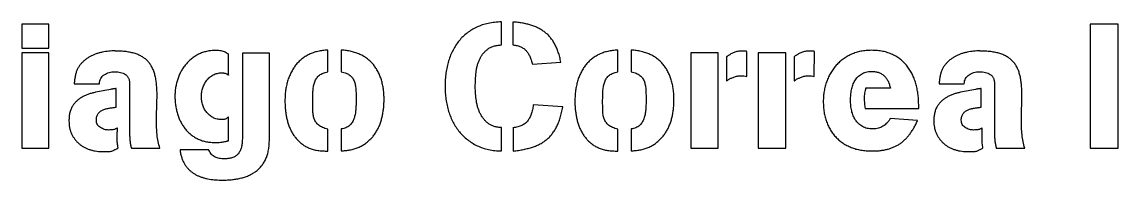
# Model space of a CAD drawing. Header units: millimetres. Extents: x 1 to 1184, y 0 to 836.
# Drawn here: x 657.65 to 688.46, y 671.07 to 675.52 of the extents above; entities that cross this region are included whole.
import ezdxf

# ---------------------------------------------------------------- set-up
doc = ezdxf.new("R2010")
doc.units = ezdxf.units.MM

msp = doc.modelspace()

# ---------------------------------------------------------------- linework, layer by layer
at = {"color": 7, "linetype": 'Continuous', "lineweight": 25}
for p, q in [((658.414, 675.465), (657.654, 675.465)), ((657.654, 675.465), (657.654, 674.785)), ((658.414, 674.785), (658.414, 675.465)), ((671.13, 674.88), (671.13, 675.525)), ((671.455, 675.52), (671.455, 674.875)), ((688.461, 675.465), (687.676, 675.465)), ((687.676, 675.465), (687.676, 671.965)), ((688.461, 671.965), (688.461, 675.465)), ((657.654, 674.785), (658.414, 674.785)), ((660.271, 674.705), (660.271, 674.71)), ((666.251, 674.115), (666.251, 674.73)), ((666.626, 674.73), (666.626, 674.12)), ((671.125, 674.875), (671.13, 674.88)), ((674.4, 674.115), (674.4, 674.73)), ((674.775, 674.73), (674.775, 674.12)), ((678.025, 673.99), (678.03, 674.695)), ((679.923, 673.99), (679.928, 674.695)), ((684.578, 674.705), (684.578, 674.71)), ((658.414, 674.65), (657.654, 674.65)), ((657.654, 674.65), (657.654, 671.965)), ((658.414, 671.965), (658.414, 674.65)), ((663.464, 674.025), (663.464, 674.615)), ((664.609, 674.645), (663.85, 674.645)), ((663.85, 674.645), (663.85, 672.23)), ((664.609, 672.215), (664.609, 674.645)), ((672.005, 674.335), (672.8, 674.395)), ((677.225, 674.65), (676.45, 674.65)), ((676.45, 674.65), (676.45, 671.965)), ((677.225, 671.965), (677.225, 674.65)), ((677.455, 674.54), (677.46, 674.535)), ((677.46, 674.535), (677.46, 673.865)), ((679.123, 674.65), (678.348, 674.65)), ((678.348, 674.65), (678.348, 671.965)), ((679.123, 671.965), (679.123, 674.65)), ((679.353, 674.54), (679.358, 674.535)), ((679.358, 674.535), (679.358, 673.865)), ((659.121, 673.78), (659.831, 673.78)), ((660.681, 673.76), (660.681, 672.365)), ((683.429, 673.78), (684.138, 673.78)), ((684.989, 673.76), (684.989, 672.365)), ((660.241, 673.64), (660.226, 673.64)), ((660.306, 673.125), (660.306, 673.65)), ((682.061, 673.66), (681.366, 673.66)), ((684.549, 673.64), (684.533, 673.64)), ((684.614, 673.125), (684.614, 673.65)), ((672.855, 673.13), (672.025, 673.185)), ((682.857, 673.085), (682.857, 673.2)), ((663.46, 672.18), (663.464, 672.855)), ((681.352, 673.085), (682.857, 673.085)), ((660.336, 672.48), (660.336, 672.535)), ((671.135, 671.89), (671.135, 672.55)), ((671.455, 672.545), (671.46, 672.545)), ((671.46, 672.545), (671.46, 671.884)), ((682.827, 672.745), (682.056, 672.8)), ((684.643, 672.48), (684.643, 672.535)), ((666.251, 671.884), (666.251, 672.504)), ((666.626, 672.51), (666.626, 671.89)), ((674.4, 671.884), (674.4, 672.504)), ((674.775, 672.51), (674.775, 671.89)), ((657.654, 671.965), (658.414, 671.965)), ((660.731, 671.965), (661.531, 671.965)), ((662.909, 671.92), (662.099, 671.92)), ((662.909, 671.915), (662.909, 671.92)), ((676.45, 671.965), (677.225, 671.965)), ((678.348, 671.965), (679.123, 671.965)), ((685.038, 671.965), (685.839, 671.965)), ((687.676, 671.965), (688.461, 671.965))]:
    msp.add_line(p, q, dxfattribs=at)
for points, knots in [([(671.13, 675.525), (671.066, 675.522), (670.942, 675.516), (670.762, 675.486), (670.593, 675.441), (670.437, 675.379), (670.295, 675.302), (670.164, 675.213), (670.046, 675.11), (669.94, 674.996), (669.847, 674.87), (669.767, 674.733), (669.698, 674.585), (669.642, 674.426), (669.599, 674.259), (669.568, 674.084), (669.549, 673.902), (669.546, 673.778), (669.545, 673.715)], [0, 0, 0, 0, 0.070922, 0.137735, 0.201926, 0.263509, 0.323242, 0.381084, 0.438632, 0.495697, 0.55316, 0.611456, 0.671544, 0.73353, 0.797258, 0.862888, 0.930267, 1, 1, 1, 1]), ([(672.8, 674.395), (672.79, 674.442), (672.771, 674.534), (672.732, 674.665), (672.685, 674.786), (672.633, 674.896), (672.573, 674.997), (672.506, 675.087), (672.432, 675.167), (672.351, 675.236), (672.263, 675.296), (672.168, 675.35), (672.067, 675.397), (671.958, 675.435), (671.842, 675.467), (671.72, 675.492), (671.59, 675.511), (671.501, 675.517), (671.455, 675.52)], [0, 0, 0, 0, 0.075038, 0.145939, 0.212721, 0.276355, 0.336612, 0.394269, 0.450579, 0.505422, 0.560501, 0.616651, 0.674434, 0.734277, 0.796204, 0.860988, 0.928832, 1, 1, 1, 1]), ([(660.271, 674.71), (660.212, 674.708), (660.092, 674.704), (659.943, 674.68), (659.824, 674.652), (659.737, 674.624), (659.653, 674.591), (659.573, 674.551), (659.497, 674.505), (659.426, 674.454), (659.362, 674.395), (659.302, 674.331), (659.249, 674.259), (659.207, 674.18), (659.173, 674.093), (659.158, 674.031), (659.151, 674)], [0, 0, 0, 0, 0.1227607, 0.2498812, 0.3139767, 0.3767372, 0.4396181, 0.5018556, 0.5633751, 0.6237683, 0.6842283, 0.7450277, 0.8061231, 0.868393, 0.9324905, 1, 1, 1, 1]), ([(661.451, 673.465), (661.451, 673.518), (661.45, 673.618), (661.439, 673.764), (661.421, 673.899), (661.396, 674.023), (661.363, 674.136), (661.319, 674.238), (661.265, 674.33), (661.201, 674.412), (661.125, 674.483), (661.039, 674.543), (660.941, 674.594), (660.832, 674.635), (660.71, 674.667), (660.576, 674.689), (660.428, 674.703), (660.325, 674.704), (660.271, 674.705)], [0, 0, 0, 0, 0.078447, 0.151293, 0.219121, 0.281849, 0.340283, 0.395807, 0.448306, 0.499501, 0.550635, 0.602775, 0.657414, 0.715408, 0.777474, 0.845329, 0.919376, 1, 1, 1, 1]), ([(663.099, 674.72), (663.055, 674.719), (662.97, 674.717), (662.845, 674.696), (662.727, 674.662), (662.616, 674.615), (662.514, 674.556), (662.42, 674.488), (662.333, 674.411), (662.255, 674.326), (662.186, 674.232), (662.124, 674.133), (662.073, 674.025), (662.03, 673.912), (661.996, 673.796), (661.972, 673.675), (661.957, 673.553), (661.955, 673.471), (661.954, 673.43)], [0, 0, 0, 0, 0.068445, 0.133529, 0.196887, 0.258981, 0.320059, 0.380097, 0.439956, 0.500039, 0.560438, 0.620799, 0.682455, 0.745235, 0.808593, 0.871796, 0.935717, 1, 1, 1, 1]), ([(663.464, 674.615), (663.462, 674.616), (663.454, 674.621), (663.436, 674.629), (663.407, 674.647), (663.367, 674.67), (663.315, 674.693), (663.252, 674.709), (663.179, 674.718), (663.127, 674.72), (663.099, 674.72)], [0, 0, 0, 0, 0.017676, 0.070471, 0.158552, 0.281028, 0.428654, 0.59726, 0.7862, 1, 1, 1, 1]), ([(666.251, 674.73), (666.203, 674.727), (666.108, 674.722), (665.971, 674.697), (665.842, 674.66), (665.723, 674.61), (665.615, 674.548), (665.514, 674.477), (665.424, 674.395), (665.345, 674.303), (665.274, 674.203), (665.214, 674.094), (665.161, 673.978), (665.119, 673.854), (665.087, 673.724), (665.063, 673.589), (665.049, 673.448), (665.047, 673.353), (665.046, 673.305)], [0, 0, 0, 0, 0.069581, 0.135873, 0.19913, 0.260551, 0.320069, 0.378218, 0.436132, 0.493872, 0.552103, 0.611451, 0.67202, 0.734354, 0.79807, 0.863622, 0.93057, 1, 1, 1, 1]), ([(667.831, 673.335), (667.831, 673.385), (667.829, 673.483), (667.814, 673.625), (667.792, 673.761), (667.758, 673.888), (667.717, 674.009), (667.665, 674.122), (667.603, 674.226), (667.533, 674.324), (667.453, 674.412), (667.364, 674.49), (667.264, 674.557), (667.154, 674.613), (667.036, 674.659), (666.908, 674.694), (666.77, 674.719), (666.675, 674.726), (666.626, 674.73)], [0, 0, 0, 0, 0.072185, 0.141207, 0.206995, 0.270405, 0.331699, 0.391126, 0.449413, 0.507076, 0.564077, 0.620904, 0.678623, 0.737396, 0.798309, 0.861992, 0.92893, 1, 1, 1, 1]), ([(670.395, 673.695), (670.397, 673.763), (670.399, 673.899), (670.413, 674.068), (670.43, 674.203), (670.453, 674.299), (670.482, 674.391), (670.518, 674.477), (670.562, 674.558), (670.614, 674.631), (670.674, 674.698), (670.742, 674.757), (670.82, 674.807), (670.911, 674.844), (671.014, 674.867), (671.087, 674.872), (671.125, 674.875)], [0, 0, 0, 0, 0.1290665, 0.260822, 0.3262172, 0.3893667, 0.4504964, 0.5101836, 0.5687516, 0.6261076, 0.682751, 0.7397799, 0.7981577, 0.8601574, 0.926565, 1, 1, 1, 1]), ([(671.455, 674.875), (671.475, 674.873), (671.515, 674.868), (671.571, 674.856), (671.624, 674.842), (671.672, 674.824), (671.716, 674.802), (671.756, 674.778), (671.792, 674.749), (671.835, 674.706), (671.882, 674.642), (671.931, 674.553), (671.973, 674.45), (671.994, 674.374), (672.005, 674.335)], [0, 0, 0, 0, 0.073235, 0.142067, 0.206665, 0.267676, 0.326441, 0.382337, 0.436475, 0.489044, 0.599524, 0.720264, 0.852863, 1, 1, 1, 1]), ([(674.4, 674.73), (674.352, 674.727), (674.257, 674.722), (674.12, 674.697), (673.991, 674.66), (673.872, 674.61), (673.763, 674.548), (673.663, 674.477), (673.573, 674.395), (673.493, 674.303), (673.423, 674.203), (673.362, 674.094), (673.31, 673.978), (673.268, 673.854), (673.236, 673.724), (673.212, 673.589), (673.198, 673.448), (673.196, 673.353), (673.195, 673.305)], [0, 0, 0, 0, 0.069581, 0.135873, 0.19913, 0.260551, 0.320069, 0.378218, 0.436132, 0.493872, 0.552103, 0.611451, 0.67202, 0.734354, 0.79807, 0.863622, 0.93057, 1, 1, 1, 1]), ([(675.98, 673.335), (675.98, 673.385), (675.978, 673.483), (675.963, 673.625), (675.941, 673.761), (675.907, 673.888), (675.865, 674.009), (675.814, 674.122), (675.752, 674.226), (675.682, 674.324), (675.602, 674.412), (675.512, 674.49), (675.413, 674.557), (675.303, 674.613), (675.185, 674.659), (675.057, 674.694), (674.919, 674.719), (674.824, 674.726), (674.775, 674.73)], [0, 0, 0, 0, 0.072185, 0.141207, 0.206995, 0.270405, 0.331699, 0.391126, 0.449413, 0.507076, 0.564077, 0.620904, 0.678623, 0.737396, 0.798309, 0.861992, 0.92893, 1, 1, 1, 1]), ([(677.88, 674.705), (677.862, 674.705), (677.826, 674.703), (677.772, 674.695), (677.72, 674.682), (677.67, 674.663), (677.624, 674.642), (677.582, 674.622), (677.547, 674.602), (677.516, 674.584), (677.492, 674.567), (677.474, 674.555), (677.462, 674.546), (677.457, 674.542), (677.455, 674.54)], [0, 0, 0, 0, 0.1170844, 0.2337114, 0.3494073, 0.4658152, 0.576772, 0.675772, 0.7651072, 0.8421117, 0.906103, 0.9532327, 0.9844109, 1, 1, 1, 1]), ([(678.03, 674.695), (678.017, 674.697), (677.992, 674.7), (677.955, 674.702), (677.918, 674.705), (677.893, 674.705), (677.88, 674.705)], [0, 0, 0, 0, 0.256936, 0.503362, 0.744649, 1, 1, 1, 1]), ([(679.778, 674.705), (679.76, 674.705), (679.724, 674.703), (679.67, 674.695), (679.618, 674.682), (679.568, 674.663), (679.522, 674.642), (679.481, 674.622), (679.445, 674.602), (679.414, 674.584), (679.391, 674.567), (679.372, 674.555), (679.361, 674.546), (679.355, 674.542), (679.353, 674.54)], [0, 0, 0, 0, 0.1170844, 0.2337114, 0.3494073, 0.4658152, 0.576772, 0.675772, 0.7651072, 0.8421117, 0.906103, 0.9532327, 0.9844109, 1, 1, 1, 1]), ([(679.928, 674.695), (679.915, 674.697), (679.89, 674.7), (679.853, 674.702), (679.816, 674.705), (679.791, 674.705), (679.778, 674.705)], [0, 0, 0, 0, 0.256936, 0.503362, 0.744649, 1, 1, 1, 1]), ([(681.532, 674.725), (681.481, 674.723), (681.381, 674.721), (681.234, 674.699), (681.096, 674.664), (680.966, 674.615), (680.846, 674.553), (680.734, 674.481), (680.632, 674.399), (680.54, 674.306), (680.457, 674.204), (680.385, 674.093), (680.321, 673.974), (680.269, 673.847), (680.228, 673.713), (680.198, 673.574), (680.179, 673.429), (680.177, 673.33), (680.176, 673.28)], [0, 0, 0, 0, 0.069131, 0.1352802, 0.1991933, 0.261564, 0.3223111, 0.3816704, 0.4405271, 0.4992602, 0.5580682, 0.6173327, 0.6778032, 0.7398669, 0.8029219, 0.8668716, 0.9325241, 1, 1, 1, 1]), ([(682.857, 673.2), (682.856, 673.252), (682.854, 673.354), (682.838, 673.505), (682.814, 673.651), (682.778, 673.791), (682.734, 673.926), (682.678, 674.052), (682.612, 674.17), (682.536, 674.279), (682.449, 674.377), (682.351, 674.466), (682.241, 674.542), (682.121, 674.608), (681.99, 674.661), (681.847, 674.698), (681.693, 674.721), (681.587, 674.723), (681.532, 674.725)], [0, 0, 0, 0, 0.068166, 0.134412, 0.199011, 0.262724, 0.324852, 0.385147, 0.443751, 0.501771, 0.559245, 0.616457, 0.674738, 0.734296, 0.795847, 0.860104, 0.927998, 1, 1, 1, 1]), ([(684.578, 674.71), (684.519, 674.708), (684.399, 674.704), (684.25, 674.68), (684.132, 674.652), (684.045, 674.624), (683.961, 674.591), (683.881, 674.551), (683.805, 674.505), (683.734, 674.454), (683.67, 674.395), (683.61, 674.331), (683.557, 674.259), (683.514, 674.18), (683.48, 674.093), (683.466, 674.031), (683.458, 674)], [0, 0, 0, 0, 0.122761, 0.249881, 0.313977, 0.376737, 0.439618, 0.501856, 0.563375, 0.623768, 0.684228, 0.745028, 0.806123, 0.868393, 0.932491, 1, 1, 1, 1]), ([(685.759, 673.465), (685.758, 673.518), (685.757, 673.618), (685.746, 673.764), (685.728, 673.899), (685.703, 674.023), (685.671, 674.136), (685.627, 674.238), (685.573, 674.33), (685.508, 674.412), (685.433, 674.483), (685.346, 674.543), (685.249, 674.594), (685.139, 674.635), (685.018, 674.667), (684.883, 674.689), (684.735, 674.703), (684.632, 674.704), (684.578, 674.705)], [0, 0, 0, 0, 0.078447, 0.151293, 0.219121, 0.281849, 0.340283, 0.395807, 0.448306, 0.499501, 0.550635, 0.602775, 0.657414, 0.715408, 0.777474, 0.845329, 0.919376, 1, 1, 1, 1]), ([(659.831, 673.78), (659.833, 673.807), (659.837, 673.86), (659.864, 673.933), (659.907, 673.993), (659.966, 674.04), (660.032, 674.075), (660.103, 674.102), (660.179, 674.117), (660.23, 674.119), (660.256, 674.12)], [0, 0, 0, 0, 0.135286, 0.258216, 0.376583, 0.498133, 0.623587, 0.746517, 0.871412, 1, 1, 1, 1]), ([(660.256, 674.12), (660.287, 674.119), (660.344, 674.118), (660.426, 674.103), (660.499, 674.081), (660.554, 674.053), (660.591, 674.024), (660.616, 673.999), (660.636, 673.969), (660.652, 673.936), (660.665, 673.898), (660.675, 673.856), (660.679, 673.809), (660.68, 673.777), (660.681, 673.76)], [0, 0, 0, 0, 0.141008, 0.269202, 0.387507, 0.498394, 0.552255, 0.605643, 0.661586, 0.719535, 0.781537, 0.848511, 0.921054, 1, 1, 1, 1]), ([(662.699, 673.425), (662.701, 673.466), (662.705, 673.548), (662.736, 673.668), (662.783, 673.78), (662.838, 673.865), (662.889, 673.926), (662.932, 673.966), (662.98, 674.002), (663.031, 674.034), (663.087, 674.059), (663.147, 674.077), (663.209, 674.088), (663.252, 674.09), (663.274, 674.09)], [0, 0, 0, 0, 0.126197, 0.251981, 0.376618, 0.498727, 0.559637, 0.620357, 0.680579, 0.741989, 0.804565, 0.867988, 0.932574, 1, 1, 1, 1]), ([(663.274, 674.09), (663.288, 674.09), (663.314, 674.089), (663.35, 674.083), (663.383, 674.073), (663.41, 674.059), (663.432, 674.044), (663.449, 674.035), (663.458, 674.028), (663.463, 674.026), (663.464, 674.025)], [0, 0, 0, 0, 0.198531, 0.377789, 0.541249, 0.69641, 0.829999, 0.92532, 0.979358, 1, 1, 1, 1]), ([(665.826, 673.33), (665.827, 673.375), (665.828, 673.464), (665.834, 673.596), (665.85, 673.722), (665.877, 673.821), (665.908, 673.893), (665.937, 673.941), (665.973, 673.985), (666.014, 674.024), (666.062, 674.058), (666.118, 674.084), (666.182, 674.104), (666.228, 674.111), (666.251, 674.115)], [0, 0, 0, 0, 0.134695, 0.268107, 0.395992, 0.516326, 0.574033, 0.629907, 0.685993, 0.741816, 0.80006, 0.86191, 0.927861, 1, 1, 1, 1]), ([(666.626, 674.12), (666.652, 674.115), (666.701, 674.105), (666.769, 674.081), (666.828, 674.054), (666.876, 674.019), (666.916, 673.98), (666.951, 673.937), (666.978, 673.889), (667.008, 673.818), (667.032, 673.721), (667.043, 673.594), (667.045, 673.458), (667.046, 673.363), (667.046, 673.315)], [0, 0, 0, 0, 0.077742, 0.147468, 0.210565, 0.267431, 0.321581, 0.375058, 0.42905, 0.483694, 0.598732, 0.722747, 0.856785, 1, 1, 1, 1]), ([(673.975, 673.33), (673.976, 673.375), (673.977, 673.464), (673.983, 673.596), (673.999, 673.722), (674.026, 673.821), (674.057, 673.893), (674.086, 673.941), (674.122, 673.985), (674.163, 674.024), (674.211, 674.058), (674.267, 674.084), (674.331, 674.104), (674.376, 674.111), (674.4, 674.115)], [0, 0, 0, 0, 0.134695, 0.268107, 0.395992, 0.516326, 0.574033, 0.629907, 0.685993, 0.741816, 0.80006, 0.86191, 0.927861, 1, 1, 1, 1]), ([(674.775, 674.12), (674.801, 674.115), (674.85, 674.105), (674.918, 674.081), (674.977, 674.054), (675.025, 674.019), (675.065, 673.98), (675.1, 673.937), (675.127, 673.889), (675.156, 673.818), (675.181, 673.721), (675.192, 673.594), (675.194, 673.458), (675.195, 673.363), (675.195, 673.315)], [0, 0, 0, 0, 0.077742, 0.147468, 0.210565, 0.267431, 0.321581, 0.375058, 0.42905, 0.483694, 0.598732, 0.722747, 0.856785, 1, 1, 1, 1]), ([(680.942, 673.32), (680.943, 673.368), (680.946, 673.466), (680.963, 673.586), (680.984, 673.68), (681.006, 673.747), (681.032, 673.81), (681.063, 673.87), (681.099, 673.925), (681.143, 673.975), (681.192, 674.019), (681.246, 674.059), (681.308, 674.091), (681.376, 674.114), (681.452, 674.128), (681.505, 674.129), (681.532, 674.13)], [0, 0, 0, 0, 0.128637, 0.257723, 0.321299, 0.383761, 0.443943, 0.503127, 0.56163, 0.619175, 0.677566, 0.736639, 0.797251, 0.860721, 0.927669, 1, 1, 1, 1]), ([(681.532, 674.13), (681.569, 674.129), (681.639, 674.126), (681.738, 674.102), (681.823, 674.061), (681.894, 674.004), (681.952, 673.933), (681.999, 673.852), (682.037, 673.76), (682.053, 673.694), (682.061, 673.66)], [0, 0, 0, 0, 0.1424974, 0.269795, 0.3886181, 0.5029403, 0.6190265, 0.7377188, 0.8643436, 1, 1, 1, 1]), ([(684.138, 673.78), (684.141, 673.807), (684.144, 673.86), (684.171, 673.933), (684.215, 673.993), (684.273, 674.04), (684.34, 674.075), (684.411, 674.102), (684.486, 674.117), (684.538, 674.119), (684.564, 674.12)], [0, 0, 0, 0, 0.135286, 0.258216, 0.376583, 0.498133, 0.623587, 0.746517, 0.871412, 1, 1, 1, 1]), ([(684.564, 674.12), (684.594, 674.119), (684.652, 674.118), (684.734, 674.103), (684.807, 674.081), (684.861, 674.053), (684.899, 674.024), (684.923, 673.999), (684.943, 673.969), (684.96, 673.936), (684.973, 673.898), (684.982, 673.856), (684.987, 673.809), (684.988, 673.777), (684.989, 673.76)], [0, 0, 0, 0, 0.141008, 0.269202, 0.387507, 0.498394, 0.552255, 0.605643, 0.661586, 0.719535, 0.781537, 0.848511, 0.921054, 1, 1, 1, 1]), ([(659.151, 674), (659.148, 673.981), (659.142, 673.945), (659.135, 673.89), (659.131, 673.835), (659.124, 673.798), (659.121, 673.78)], [0, 0, 0, 0, 0.250759, 0.500181, 0.749241, 1, 1, 1, 1]), ([(677.46, 673.865), (677.461, 673.866), (677.467, 673.87), (677.478, 673.878), (677.494, 673.889), (677.516, 673.903), (677.544, 673.92), (677.578, 673.937), (677.619, 673.954), (677.678, 673.98), (677.759, 674.004), (677.827, 674.008), (677.86, 674.01)], [0, 0, 0, 0, 0.014413, 0.046945, 0.091558, 0.153369, 0.229229, 0.317649, 0.418191, 0.532381, 0.769429, 1, 1, 1, 1]), ([(677.86, 674.01), (677.889, 674.009), (677.944, 674.008), (677.999, 673.996), (678.025, 673.99)], [0, 0, 0, 0, 0.522111, 1, 1, 1, 1]), ([(679.358, 673.865), (679.36, 673.866), (679.365, 673.87), (679.376, 673.878), (679.393, 673.889), (679.415, 673.903), (679.443, 673.92), (679.477, 673.937), (679.517, 673.954), (679.577, 673.98), (679.657, 674.004), (679.725, 674.008), (679.758, 674.01)], [0, 0, 0, 0, 0.014413, 0.046945, 0.091558, 0.153369, 0.229229, 0.317649, 0.418191, 0.532381, 0.769429, 1, 1, 1, 1]), ([(679.758, 674.01), (679.787, 674.009), (679.843, 674.008), (679.897, 673.996), (679.923, 673.99)], [0, 0, 0, 0, 0.522111, 1, 1, 1, 1]), ([(683.458, 674), (683.455, 673.981), (683.449, 673.945), (683.443, 673.89), (683.438, 673.835), (683.432, 673.798), (683.429, 673.78)], [0, 0, 0, 0, 0.250759, 0.500181, 0.749241, 1, 1, 1, 1]), ([(660.146, 673.625), (660.076, 673.611), (659.936, 673.584), (659.762, 673.55), (659.625, 673.52), (659.528, 673.489), (659.437, 673.453), (659.351, 673.411), (659.272, 673.362), (659.2, 673.304), (659.136, 673.237), (659.078, 673.163), (659.031, 673.075), (658.998, 672.974), (658.979, 672.859), (658.977, 672.777), (658.976, 672.735)], [0, 0, 0, 0, 0.130521, 0.260695, 0.324434, 0.385825, 0.445493, 0.503366, 0.559915, 0.615321, 0.671663, 0.728532, 0.78741, 0.851438, 0.921991, 1, 1, 1, 1]), ([(660.226, 673.64), (660.224, 673.64), (660.218, 673.639), (660.205, 673.636), (660.181, 673.632), (660.16, 673.628), (660.146, 673.625)], [0, 0, 0, 0, 0.08084, 0.2174, 0.490521, 1, 1, 1, 1]), ([(660.306, 673.65), (660.293, 673.647), (660.271, 673.643), (660.249, 673.641), (660.241, 673.64)], [0, 0, 0, 0, 0.635894, 1, 1, 1, 1]), ([(661.436, 672.74), (661.437, 672.801), (661.438, 672.923), (661.443, 673.104), (661.45, 673.285), (661.451, 673.405), (661.451, 673.465)], [0, 0, 0, 0, 0.253192, 0.503473, 0.751792, 1, 1, 1, 1]), ([(669.545, 673.715), (669.547, 673.653), (669.549, 673.53), (669.568, 673.348), (669.6, 673.174), (669.645, 673.006), (669.701, 672.846), (669.772, 672.696), (669.853, 672.557), (669.947, 672.429), (670.054, 672.311), (670.174, 672.208), (670.304, 672.115), (670.447, 672.036), (670.603, 671.972), (670.77, 671.926), (670.949, 671.897), (671.072, 671.892), (671.135, 671.89)], [0, 0, 0, 0, 0.068663, 0.135514, 0.200673, 0.264544, 0.326967, 0.387528, 0.446418, 0.504829, 0.562814, 0.620687, 0.679279, 0.739161, 0.800704, 0.864202, 0.930185, 1, 1, 1, 1]), ([(671.135, 672.55), (671.099, 672.552), (671.03, 672.555), (670.931, 672.578), (670.842, 672.612), (670.764, 672.66), (670.695, 672.718), (670.635, 672.784), (670.581, 672.855), (670.536, 672.935), (670.499, 673.02), (670.467, 673.109), (670.443, 673.203), (670.418, 673.332), (670.4, 673.497), (670.397, 673.63), (670.395, 673.695)], [0, 0, 0, 0, 0.070625, 0.135502, 0.197444, 0.256594, 0.31497, 0.372814, 0.43121, 0.490457, 0.550949, 0.612668, 0.675698, 0.740652, 0.871403, 1, 1, 1, 1]), ([(681.366, 673.66), (681.362, 673.636), (681.353, 673.589), (681.338, 673.518), (681.328, 673.446), (681.327, 673.398), (681.326, 673.375)], [0, 0, 0, 0, 0.250462, 0.503387, 0.753912, 1, 1, 1, 1]), ([(684.454, 673.625), (684.384, 673.611), (684.244, 673.584), (684.069, 673.55), (683.932, 673.52), (683.836, 673.489), (683.745, 673.453), (683.659, 673.411), (683.579, 673.362), (683.507, 673.304), (683.443, 673.237), (683.385, 673.163), (683.339, 673.075), (683.306, 672.974), (683.287, 672.859), (683.284, 672.777), (683.283, 672.735)], [0, 0, 0, 0, 0.130521, 0.260695, 0.324434, 0.385825, 0.445493, 0.503366, 0.559915, 0.615321, 0.671663, 0.728532, 0.78741, 0.851438, 0.921991, 1, 1, 1, 1]), ([(684.533, 673.64), (684.531, 673.64), (684.525, 673.639), (684.513, 673.636), (684.488, 673.632), (684.467, 673.628), (684.454, 673.625)], [0, 0, 0, 0, 0.08084, 0.2174, 0.490521, 1, 1, 1, 1]), ([(684.614, 673.65), (684.6, 673.647), (684.579, 673.643), (684.557, 673.641), (684.549, 673.64)], [0, 0, 0, 0, 0.635894, 1, 1, 1, 1]), ([(685.744, 672.74), (685.744, 672.801), (685.745, 672.923), (685.751, 673.104), (685.758, 673.285), (685.759, 673.405), (685.759, 673.465)], [0, 0, 0, 0, 0.253192, 0.503473, 0.751792, 1, 1, 1, 1]), ([(661.954, 673.43), (661.955, 673.388), (661.957, 673.304), (661.97, 673.18), (661.993, 673.059), (662.022, 672.94), (662.062, 672.826), (662.11, 672.718), (662.167, 672.618), (662.232, 672.523), (662.307, 672.438), (662.39, 672.361), (662.482, 672.294), (662.581, 672.234), (662.69, 672.187), (662.809, 672.154), (662.936, 672.133), (663.024, 672.131), (663.069, 672.13)], [0, 0, 0, 0, 0.065524, 0.130236, 0.194531, 0.258245, 0.321208, 0.382196, 0.442368, 0.501566, 0.560514, 0.619099, 0.678038, 0.737936, 0.799462, 0.862841, 0.92954, 1, 1, 1, 1]), ([(663.264, 672.775), (663.242, 672.776), (663.2, 672.777), (663.137, 672.787), (663.079, 672.805), (663.024, 672.829), (662.973, 672.859), (662.927, 672.893), (662.885, 672.932), (662.846, 672.974), (662.812, 673.021), (662.782, 673.072), (662.757, 673.125), (662.729, 673.201), (662.705, 673.301), (662.701, 673.384), (662.699, 673.425)], [0, 0, 0, 0, 0.068594, 0.133432, 0.197016, 0.258687, 0.319745, 0.379508, 0.438643, 0.498335, 0.558707, 0.619116, 0.680728, 0.744067, 0.871676, 1, 1, 1, 1]), ([(665.046, 673.305), (665.047, 673.263), (665.048, 673.181), (665.058, 673.06), (665.072, 672.94), (665.093, 672.823), (665.119, 672.709), (665.157, 672.601), (665.198, 672.497), (665.25, 672.399), (665.309, 672.308), (665.376, 672.224), (665.452, 672.147), (665.535, 672.078), (665.628, 672.017), (665.732, 671.969), (665.845, 671.929), (665.925, 671.913), (665.966, 671.905)], [0, 0, 0, 0, 0.06733, 0.133659, 0.199475, 0.264258, 0.327843, 0.389709, 0.450602, 0.510644, 0.56982, 0.627792, 0.686247, 0.744963, 0.805014, 0.86682, 0.93143, 1, 1, 1, 1]), ([(666.251, 672.504), (666.225, 672.511), (666.174, 672.525), (666.104, 672.552), (666.044, 672.581), (665.994, 672.617), (665.953, 672.658), (665.918, 672.701), (665.889, 672.748), (665.868, 672.8), (665.851, 672.854), (665.839, 672.912), (665.831, 672.974), (665.827, 673.062), (665.827, 673.181), (665.826, 673.279), (665.826, 673.33)], [0, 0, 0, 0, 0.079435, 0.150944, 0.21498, 0.273237, 0.327793, 0.380659, 0.433346, 0.48628, 0.540805, 0.597652, 0.656535, 0.718493, 0.852646, 1, 1, 1, 1]), ([(667.046, 673.315), (667.046, 673.271), (667.045, 673.183), (667.038, 673.051), (667.023, 672.921), (666.995, 672.82), (666.966, 672.744), (666.936, 672.694), (666.902, 672.648), (666.862, 672.606), (666.815, 672.569), (666.759, 672.542), (666.696, 672.521), (666.65, 672.513), (666.626, 672.51)], [0, 0, 0, 0, 0.12953, 0.262138, 0.392075, 0.515141, 0.573871, 0.63156, 0.687801, 0.744478, 0.802153, 0.862953, 0.928572, 1, 1, 1, 1]), ([(666.871, 671.92), (666.913, 671.929), (666.993, 671.947), (667.108, 671.988), (667.214, 672.039), (667.31, 672.1), (667.396, 672.171), (667.477, 672.247), (667.547, 672.333), (667.61, 672.424), (667.665, 672.522), (667.712, 672.626), (667.75, 672.736), (667.78, 672.85), (667.803, 672.968), (667.82, 673.089), (667.829, 673.211), (667.831, 673.293), (667.831, 673.335)], [0, 0, 0, 0, 0.0677745, 0.1326536, 0.1949713, 0.2555274, 0.3152477, 0.3743719, 0.4331938, 0.4924559, 0.5524166, 0.613053, 0.6749909, 0.7382664, 0.8029374, 0.8677992, 0.9334016, 1, 1, 1, 1]), ([(672.025, 673.185), (672.018, 673.139), (672.006, 673.052), (671.972, 672.93), (671.926, 672.824), (671.878, 672.747), (671.832, 672.696), (671.793, 672.661), (671.749, 672.632), (671.7, 672.606), (671.646, 672.584), (671.586, 672.567), (671.523, 672.553), (671.478, 672.548), (671.455, 672.545)], [0, 0, 0, 0, 0.1462973, 0.2787027, 0.3993604, 0.5102869, 0.5637816, 0.6178449, 0.6739386, 0.7319868, 0.793636, 0.8581115, 0.9268205, 1, 1, 1, 1]), ([(673.195, 673.305), (673.195, 673.263), (673.196, 673.181), (673.207, 673.06), (673.22, 672.94), (673.242, 672.823), (673.268, 672.709), (673.305, 672.601), (673.347, 672.497), (673.399, 672.399), (673.458, 672.308), (673.525, 672.224), (673.6, 672.147), (673.684, 672.078), (673.777, 672.017), (673.881, 671.969), (673.994, 671.929), (674.074, 671.913), (674.115, 671.905)], [0, 0, 0, 0, 0.06733, 0.133659, 0.199475, 0.264258, 0.327843, 0.389709, 0.450602, 0.510644, 0.56982, 0.627792, 0.686247, 0.744963, 0.805014, 0.86682, 0.93143, 1, 1, 1, 1]), ([(674.4, 672.504), (674.374, 672.511), (674.323, 672.525), (674.253, 672.552), (674.193, 672.581), (674.143, 672.617), (674.102, 672.658), (674.066, 672.701), (674.038, 672.748), (674.016, 672.8), (674, 672.854), (673.988, 672.912), (673.98, 672.974), (673.976, 673.062), (673.976, 673.181), (673.975, 673.279), (673.975, 673.33)], [0, 0, 0, 0, 0.079435, 0.150944, 0.21498, 0.273237, 0.327793, 0.380659, 0.433346, 0.48628, 0.540805, 0.597652, 0.656535, 0.718493, 0.852646, 1, 1, 1, 1]), ([(675.195, 673.315), (675.195, 673.271), (675.194, 673.183), (675.187, 673.051), (675.171, 672.921), (675.144, 672.82), (675.114, 672.744), (675.085, 672.694), (675.051, 672.648), (675.011, 672.606), (674.964, 672.569), (674.908, 672.542), (674.844, 672.521), (674.799, 672.513), (674.775, 672.51)], [0, 0, 0, 0, 0.12953, 0.262138, 0.392075, 0.515141, 0.573871, 0.63156, 0.687801, 0.744478, 0.802153, 0.862953, 0.928572, 1, 1, 1, 1]), ([(675.02, 671.92), (675.061, 671.929), (675.142, 671.947), (675.257, 671.988), (675.363, 672.039), (675.459, 672.1), (675.545, 672.171), (675.626, 672.247), (675.696, 672.333), (675.759, 672.424), (675.814, 672.522), (675.86, 672.626), (675.899, 672.736), (675.929, 672.85), (675.952, 672.968), (675.969, 673.089), (675.978, 673.211), (675.979, 673.293), (675.98, 673.335)], [0, 0, 0, 0, 0.0677745, 0.1326536, 0.1949713, 0.2555274, 0.3152477, 0.3743719, 0.4331938, 0.4924559, 0.5524166, 0.613053, 0.6749909, 0.7382664, 0.8029374, 0.8677992, 0.9334016, 1, 1, 1, 1]), ([(680.176, 673.28), (680.177, 673.229), (680.179, 673.13), (680.197, 672.984), (680.226, 672.845), (680.266, 672.713), (680.318, 672.588), (680.38, 672.473), (680.452, 672.367), (680.535, 672.271), (680.628, 672.184), (680.73, 672.108), (680.843, 672.043), (680.964, 671.987), (681.095, 671.943), (681.234, 671.912), (681.38, 671.893), (681.48, 671.891), (681.532, 671.89)], [0, 0, 0, 0, 0.069337, 0.136125, 0.20051, 0.263651, 0.32474, 0.384382, 0.44231, 0.500105, 0.557768, 0.615771, 0.674622, 0.735596, 0.798197, 0.862792, 0.929661, 1, 1, 1, 1]), ([(681.572, 672.51), (681.544, 672.51), (681.489, 672.512), (681.411, 672.525), (681.341, 672.547), (681.276, 672.578), (681.219, 672.616), (681.168, 672.66), (681.12, 672.708), (681.08, 672.762), (681.045, 672.82), (681.017, 672.884), (680.991, 672.951), (680.967, 673.047), (680.946, 673.17), (680.943, 673.27), (680.942, 673.32)], [0, 0, 0, 0, 0.072522, 0.140267, 0.203847, 0.264727, 0.323777, 0.381816, 0.439216, 0.497156, 0.555942, 0.615727, 0.677551, 0.741458, 0.8712, 1, 1, 1, 1]), ([(681.326, 673.375), (681.327, 673.35), (681.328, 673.301), (681.333, 673.228), (681.342, 673.156), (681.349, 673.108), (681.352, 673.085)], [0, 0, 0, 0, 0.253295, 0.507075, 0.754613, 1, 1, 1, 1]), ([(659.746, 672.755), (659.747, 672.775), (659.748, 672.812), (659.758, 672.864), (659.775, 672.91), (659.8, 672.948), (659.83, 672.98), (659.863, 673.008), (659.899, 673.032), (659.952, 673.057), (660.026, 673.081), (660.119, 673.098), (660.213, 673.11), (660.276, 673.12), (660.306, 673.125)], [0, 0, 0, 0, 0.078904, 0.148409, 0.212263, 0.270607, 0.327719, 0.385642, 0.441851, 0.500699, 0.621277, 0.747481, 0.876519, 1, 1, 1, 1]), ([(663.464, 672.855), (663.463, 672.854), (663.459, 672.851), (663.451, 672.842), (663.435, 672.831), (663.416, 672.813), (663.389, 672.795), (663.353, 672.784), (663.311, 672.775), (663.281, 672.775), (663.264, 672.775)], [0, 0, 0, 0, 0.016282, 0.069294, 0.157278, 0.279861, 0.423478, 0.589302, 0.778345, 1, 1, 1, 1]), ([(671.46, 671.884), (671.51, 671.892), (671.608, 671.905), (671.749, 671.932), (671.881, 671.962), (672.003, 671.997), (672.118, 672.039), (672.223, 672.089), (672.32, 672.148), (672.408, 672.216), (672.49, 672.292), (672.563, 672.379), (672.629, 672.475), (672.688, 672.581), (672.74, 672.699), (672.785, 672.83), (672.824, 672.975), (672.844, 673.077), (672.855, 673.13)], [0, 0, 0, 0, 0.0740464, 0.1439316, 0.2093556, 0.2713118, 0.3302436, 0.3867844, 0.4416154, 0.4953501, 0.5491494, 0.6041069, 0.6605588, 0.7190398, 0.7814605, 0.8486089, 0.9215512, 1, 1, 1, 1]), ([(684.054, 672.755), (684.054, 672.775), (684.056, 672.812), (684.066, 672.864), (684.083, 672.91), (684.108, 672.948), (684.137, 672.98), (684.17, 673.008), (684.207, 673.032), (684.26, 673.057), (684.333, 673.081), (684.426, 673.098), (684.521, 673.11), (684.583, 673.12), (684.614, 673.125)], [0, 0, 0, 0, 0.078904, 0.148409, 0.212263, 0.270607, 0.327719, 0.385642, 0.441851, 0.500699, 0.621277, 0.747481, 0.876519, 1, 1, 1, 1]), ([(658.976, 672.735), (658.977, 672.702), (658.978, 672.639), (658.992, 672.546), (659.014, 672.459), (659.046, 672.377), (659.086, 672.301), (659.133, 672.231), (659.185, 672.165), (659.245, 672.106), (659.31, 672.053), (659.382, 672.006), (659.459, 671.966), (659.541, 671.933), (659.627, 671.907), (659.716, 671.889), (659.808, 671.877), (659.87, 671.876), (659.901, 671.875)], [0, 0, 0, 0, 0.0685875, 0.1342498, 0.1976244, 0.259631, 0.3202409, 0.3796637, 0.4381998, 0.497497, 0.5567523, 0.6173105, 0.6779204, 0.7407792, 0.8043516, 0.8685317, 0.9334773, 1, 1, 1, 1]), ([(660.091, 672.48), (660.071, 672.481), (660.032, 672.482), (659.972, 672.496), (659.914, 672.518), (659.858, 672.547), (659.808, 672.585), (659.772, 672.635), (659.75, 672.692), (659.748, 672.733), (659.746, 672.755)], [0, 0, 0, 0, 0.121185, 0.243486, 0.369418, 0.501292, 0.629277, 0.749563, 0.86946, 1, 1, 1, 1]), ([(660.336, 672.535), (660.335, 672.534), (660.331, 672.532), (660.322, 672.527), (660.306, 672.52), (660.284, 672.508), (660.252, 672.497), (660.209, 672.489), (660.154, 672.482), (660.114, 672.481), (660.091, 672.48)], [0, 0, 0, 0, 0.012748, 0.054838, 0.124954, 0.220568, 0.35039, 0.522021, 0.737354, 1, 1, 1, 1]), ([(661.531, 671.965), (661.513, 672.028), (661.477, 672.155), (661.451, 672.35), (661.439, 672.545), (661.437, 672.675), (661.436, 672.74)], [0, 0, 0, 0, 0.252598, 0.501732, 0.751574, 1, 1, 1, 1]), ([(681.532, 671.89), (681.573, 671.89), (681.653, 671.891), (681.769, 671.9), (681.877, 671.916), (681.978, 671.938), (682.073, 671.966), (682.161, 672.002), (682.246, 672.043), (682.325, 672.091), (682.4, 672.146), (682.471, 672.209), (682.538, 672.279), (682.601, 672.357), (682.661, 672.443), (682.719, 672.536), (682.775, 672.637), (682.809, 672.708), (682.827, 672.745)], [0, 0, 0, 0, 0.0743696, 0.1441654, 0.2096517, 0.2710543, 0.3300659, 0.3872289, 0.4434247, 0.4988278, 0.5544827, 0.6114603, 0.6692728, 0.729233, 0.7919591, 0.8581873, 0.9272767, 1, 1, 1, 1]), ([(682.056, 672.8), (682.042, 672.777), (682.014, 672.734), (681.966, 672.676), (681.912, 672.626), (681.855, 672.583), (681.792, 672.55), (681.724, 672.526), (681.65, 672.513), (681.598, 672.511), (681.572, 672.51)], [0, 0, 0, 0, 0.133519, 0.260697, 0.382286, 0.50173, 0.618946, 0.739214, 0.865666, 1, 1, 1, 1]), ([(683.283, 672.735), (683.284, 672.702), (683.285, 672.639), (683.3, 672.546), (683.322, 672.459), (683.354, 672.377), (683.394, 672.301), (683.44, 672.231), (683.493, 672.165), (683.552, 672.106), (683.618, 672.053), (683.689, 672.006), (683.766, 671.966), (683.848, 671.933), (683.934, 671.907), (684.024, 671.889), (684.115, 671.877), (684.177, 671.876), (684.209, 671.875)], [0, 0, 0, 0, 0.0685875, 0.1342498, 0.1976244, 0.259631, 0.3202409, 0.3796637, 0.4381998, 0.497497, 0.5567523, 0.6173105, 0.6779204, 0.7407792, 0.8043516, 0.8685317, 0.9334773, 1, 1, 1, 1]), ([(684.399, 672.48), (684.379, 672.481), (684.339, 672.482), (684.28, 672.496), (684.222, 672.518), (684.166, 672.547), (684.115, 672.585), (684.08, 672.635), (684.058, 672.692), (684.055, 672.733), (684.054, 672.755)], [0, 0, 0, 0, 0.121185, 0.243486, 0.369418, 0.501292, 0.629277, 0.749563, 0.86946, 1, 1, 1, 1]), ([(684.643, 672.535), (684.642, 672.534), (684.638, 672.532), (684.629, 672.527), (684.613, 672.52), (684.591, 672.508), (684.559, 672.497), (684.516, 672.489), (684.462, 672.482), (684.421, 672.481), (684.399, 672.48)], [0, 0, 0, 0, 0.012748, 0.054838, 0.124954, 0.220568, 0.35039, 0.522021, 0.737354, 1, 1, 1, 1]), ([(685.839, 671.965), (685.821, 672.028), (685.785, 672.155), (685.759, 672.35), (685.747, 672.545), (685.745, 672.675), (685.744, 672.74)], [0, 0, 0, 0, 0.252598, 0.501732, 0.751574, 1, 1, 1, 1]), ([(660.331, 672.23), (660.331, 672.248), (660.332, 672.29), (660.333, 672.355), (660.335, 672.419), (660.336, 672.461), (660.336, 672.48)], [0, 0, 0, 0, 0.225399, 0.499962, 0.774601, 1, 1, 1, 1]), ([(660.356, 671.975), (660.349, 672.019), (660.335, 672.104), (660.332, 672.189), (660.331, 672.23)], [0, 0, 0, 0, 0.527645, 1, 1, 1, 1]), ([(660.681, 672.365), (660.681, 672.33), (660.682, 672.26), (660.692, 672.158), (660.708, 672.06), (660.723, 671.996), (660.731, 671.965)], [0, 0, 0, 0, 0.261361, 0.514746, 0.759511, 1, 1, 1, 1]), ([(663.29, 671.07), (663.337, 671.07), (663.43, 671.072), (663.566, 671.084), (663.696, 671.102), (663.82, 671.128), (663.938, 671.162), (664.047, 671.206), (664.148, 671.259), (664.241, 671.322), (664.323, 671.396), (664.398, 671.479), (664.46, 671.573), (664.515, 671.678), (664.558, 671.794), (664.587, 671.923), (664.607, 672.065), (664.608, 672.164), (664.609, 672.215)], [0, 0, 0, 0, 0.070888, 0.139107, 0.204505, 0.26804, 0.32913, 0.388011, 0.444457, 0.500116, 0.555183, 0.61025, 0.666507, 0.724722, 0.78604, 0.852165, 0.922934, 1, 1, 1, 1]), ([(663.85, 672.23), (663.848, 672.187), (663.846, 672.107), (663.825, 671.994), (663.79, 671.896), (663.748, 671.826), (663.707, 671.779), (663.67, 671.75), (663.629, 671.725), (663.582, 671.705), (663.53, 671.688), (663.473, 671.678), (663.41, 671.67), (663.367, 671.67), (663.345, 671.67)], [0, 0, 0, 0, 0.1465271, 0.2767817, 0.3945953, 0.502795, 0.555187, 0.6084097, 0.664007, 0.7220721, 0.7838554, 0.8506934, 0.9226582, 1, 1, 1, 1]), ([(684.638, 672.23), (684.639, 672.248), (684.639, 672.29), (684.64, 672.355), (684.643, 672.419), (684.643, 672.461), (684.643, 672.48)], [0, 0, 0, 0, 0.225399, 0.499962, 0.774601, 1, 1, 1, 1]), ([(684.664, 671.975), (684.656, 672.019), (684.643, 672.104), (684.64, 672.189), (684.638, 672.23)], [0, 0, 0, 0, 0.527645, 1, 1, 1, 1]), ([(684.989, 672.365), (684.989, 672.33), (684.99, 672.26), (685, 672.158), (685.015, 672.06), (685.031, 671.996), (685.038, 671.965)], [0, 0, 0, 0, 0.261361, 0.514746, 0.759511, 1, 1, 1, 1]), ([(659.901, 671.875), (659.929, 671.875), (659.977, 671.875), (660.042, 671.872), (660.093, 671.871), (660.139, 671.876), (660.183, 671.887), (660.22, 671.904), (660.253, 671.921), (660.283, 671.937), (660.318, 671.954), (660.343, 671.968), (660.356, 671.975)], [0, 0, 0, 0, 0.175847, 0.303261, 0.404825, 0.497899, 0.591651, 0.692168, 0.751828, 0.822361, 0.905748, 1, 1, 1, 1]), ([(662.099, 671.92), (662.102, 671.883), (662.108, 671.81), (662.132, 671.74), (662.144, 671.705)], [0, 0, 0, 0, 0.496315, 1, 1, 1, 1]), ([(663.345, 671.67), (663.32, 671.67), (663.273, 671.671), (663.204, 671.681), (663.141, 671.697), (663.081, 671.718), (663.027, 671.749), (662.98, 671.793), (662.939, 671.849), (662.919, 671.892), (662.909, 671.915)], [0, 0, 0, 0, 0.136317, 0.264293, 0.386624, 0.503114, 0.617372, 0.734764, 0.861283, 1, 1, 1, 1]), ([(663.069, 672.13), (663.099, 672.13), (663.155, 672.13), (663.233, 672.136), (663.3, 672.142), (663.356, 672.153), (663.399, 672.164), (663.43, 672.172), (663.449, 672.177), (663.457, 672.179), (663.46, 672.18)], [0, 0, 0, 0, 0.226895, 0.4249022, 0.5942132, 0.7377375, 0.8526654, 0.9338699, 0.9831323, 1, 1, 1, 1]), ([(665.966, 671.905), (665.99, 671.902), (666.037, 671.896), (666.109, 671.891), (666.18, 671.889), (666.228, 671.886), (666.251, 671.884)], [0, 0, 0, 0, 0.249579, 0.500757, 0.751514, 1, 1, 1, 1]), ([(666.626, 671.89), (666.647, 671.893), (666.689, 671.899), (666.751, 671.905), (666.812, 671.911), (666.851, 671.917), (666.871, 671.92)], [0, 0, 0, 0, 0.259966, 0.510157, 0.754528, 1, 1, 1, 1]), ([(674.115, 671.905), (674.139, 671.902), (674.186, 671.896), (674.258, 671.891), (674.329, 671.889), (674.377, 671.886), (674.4, 671.884)], [0, 0, 0, 0, 0.249579, 0.500757, 0.751514, 1, 1, 1, 1]), ([(674.775, 671.89), (674.796, 671.893), (674.838, 671.899), (674.9, 671.905), (674.96, 671.911), (675, 671.917), (675.02, 671.92)], [0, 0, 0, 0, 0.259966, 0.510157, 0.754528, 1, 1, 1, 1]), ([(684.209, 671.875), (684.237, 671.875), (684.285, 671.875), (684.349, 671.872), (684.4, 671.871), (684.446, 671.876), (684.491, 671.887), (684.528, 671.904), (684.56, 671.921), (684.59, 671.937), (684.626, 671.954), (684.65, 671.968), (684.664, 671.975)], [0, 0, 0, 0, 0.1758473, 0.3032614, 0.4048246, 0.4978994, 0.5916507, 0.6921678, 0.7518283, 0.822361, 0.9057476, 1, 1, 1, 1]), ([(662.144, 671.705), (662.156, 671.674), (662.178, 671.613), (662.22, 671.528), (662.27, 671.453), (662.325, 671.386), (662.387, 671.328), (662.452, 671.276), (662.522, 671.232), (662.596, 671.193), (662.675, 671.162), (662.756, 671.135), (662.84, 671.113), (662.957, 671.091), (663.107, 671.075), (663.229, 671.071), (663.29, 671.07)], [0, 0, 0, 0, 0.07088, 0.137324, 0.200983, 0.261725, 0.321154, 0.379883, 0.438863, 0.497753, 0.557499, 0.617929, 0.679313, 0.74191, 0.870282, 1, 1, 1, 1])]:
    msp.add_open_spline(points, degree=3, knots=knots, dxfattribs=at)

doc.saveas('drawing.dxf')
